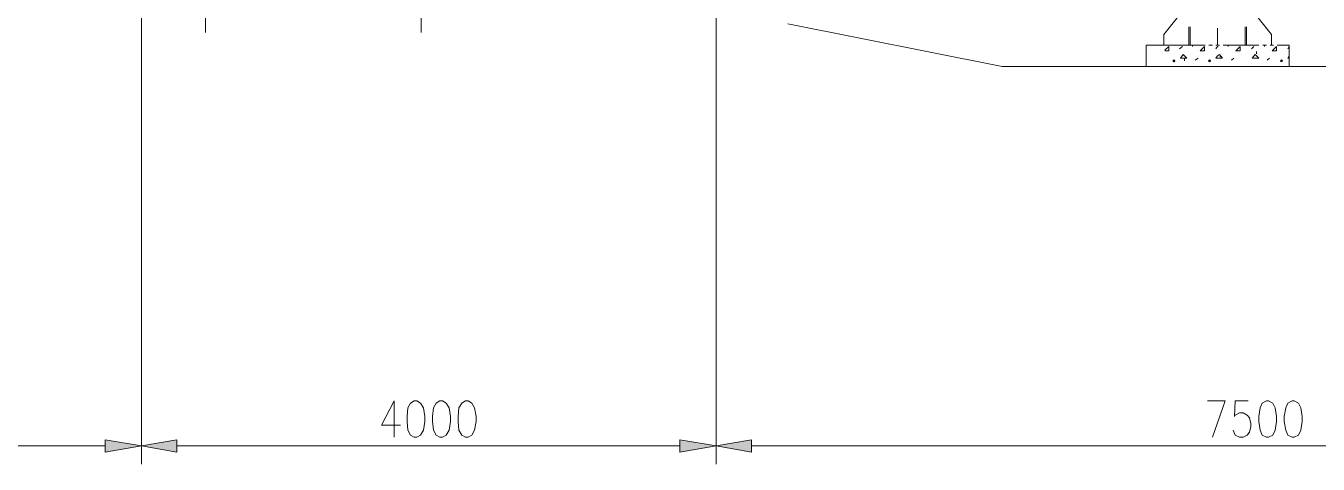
# Model space of a CAD drawing. Header units: millimetres. Extents: x 29 to 95071, y 20 to 67221.
# Drawn here: x 21604 to 30599, y 23583 to 26638 of the extents above; entities that cross this region are included whole.
import ezdxf

# ---------------------------------------------------------------- set-up
doc = ezdxf.new("R2010")
doc.units = ezdxf.units.MM

msp = doc.modelspace()

# ---------------------------------------------------------------- hatches: boundary and pattern name
h = msp.add_hatch(color=7)
h.dxf.hatch_style = 2
h.paths.add_polyline_path([(29594.9, 26383.6), (29587.9, 26386.5), (29585, 26393.5), (29587.9, 26400.5), (29594.9, 26403.4), (29601.9, 26400.5), (29604.8, 26393.5), (29601.9, 26386.5)])
h = msp.add_hatch(color=7)
h.dxf.hatch_style = 2
h.paths.add_polyline_path([(29842.7, 26383.6), (29835.7, 26386.5), (29832.8, 26393.5), (29835.7, 26400.5), (29842.7, 26403.4), (29849.7, 26400.5), (29852.6, 26393.5), (29849.7, 26386.5)])
h = msp.add_hatch(color=7)
h.dxf.hatch_style = 2
h.paths.add_polyline_path([(30343.3, 26383.6), (30336.3, 26386.5), (30333.4, 26393.5), (30336.3, 26400.5), (30343.3, 26403.4), (30350.3, 26400.5), (30353.2, 26393.5), (30350.3, 26386.5)])
h = msp.add_hatch(color=7)
h.dxf.hatch_style = 2
h.paths.add_polyline_path([(22155.1, 23751.7), (22155.1, 23667.4), (22407.9, 23712)])
h = msp.add_hatch(color=7)
h.dxf.hatch_style = 2
h.paths.add_polyline_path([(22655.7, 23751.7), (22655.7, 23667.4), (22407.9, 23712)])
h = msp.add_hatch(color=7)
h.dxf.hatch_style = 2
h.paths.add_polyline_path([(26155, 23751.7), (26155, 23667.4), (26407.8, 23712)])
h = msp.add_hatch(color=7)
h.dxf.hatch_style = 2
h.paths.add_polyline_path([(26655.6, 23751.7), (26655.6, 23667.4), (26407.8, 23712)])

# ---------------------------------------------------------------- linework, layer by layer
at = {"color": 7, "lineweight": 0}
for points in [[(22407.9, 28192.7), (22407.9, 23583.2)], [(26407.8, 27974.7), (26407.8, 23583.2)], [(22407.9, 27940), (22407.9, 23583.2)], [(22854, 26899.1), (22854, 26591.8)], [(22854, 26899.1), (22854, 26591.8)], [(24355.8, 26899.1), (24355.8, 26591.8)], [(24355.8, 26899.1), (24355.8, 26591.8)], [(29525.5, 26502.6), (29525.5, 26576.9), (29664.3, 26750.4)], [(30273.9, 26576.9), (30135.1, 26750.4)], [(26908.4, 26651.3), (28400.3, 26353.9)], [(29699, 26631.4), (29699, 26502.6)], [(29708.9, 26631.4), (29708.9, 26502.6)], [(30090.5, 26631.4), (30090.5, 26502.6)], [(30100.4, 26631.4), (30100.4, 26502.6)], [(26407.8, 26586.8), (26407.8, 23583.2)], [(29897.2, 26621.5), (29897.2, 26502.6)], [(30273.9, 26507.5), (30273.9, 26552.1), (30273.9, 26576.9)], [(30273.9, 26547.2), (30273.9, 26502.6)], [(29560.2, 26502.6), (29401.6, 26502.6), (29485.8, 26502.6)], [(29401.6, 26502.6), (29401.6, 26353.9)], [(29510.6, 26502.6), (29535.4, 26502.6)], [(29530.4, 26467.9), (29560.2, 26492.7)], [(29560.2, 26462.9), (29530.4, 26462.9)], [(29560.2, 26502.6), (29585, 26502.6)], [(29560.2, 26462.9), (29560.2, 26492.7)], [(29609.7, 26502.6), (29585, 26502.6)], [(29609.7, 26502.6), (29699, 26502.6)], [(29634.5, 26477.8), (29654.4, 26492.7)], [(29664.3, 26502.6), (29639.5, 26502.6)], [(29813, 26502.6), (29689, 26502.6)], [(29723.7, 26492.7), (29723.7, 26497.6)], [(29778.3, 26462.9), (29808, 26492.7)], [(29808, 26462.9), (29778.3, 26462.9)], [(29808, 26462.9), (29808, 26492.7)], [(29862.5, 26502.6), (29837.7, 26502.6)], [(29912.1, 26502.6), (29887.3, 26502.6)], [(29887.3, 26477.8), (29897.2, 26492.7), (29902.2, 26492.7)], [(30100.4, 26502.6), (29936.9, 26502.6)], [(29971.6, 26492.7), (29971.6, 26497.6)], [(30026.1, 26462.9), (30055.8, 26492.7)], [(30055.8, 26462.9), (30026.1, 26462.9)], [(30055.8, 26462.9), (30055.8, 26492.7)], [(30184.7, 26502.6), (30100.4, 26502.6)], [(30135.1, 26477.8), (30150, 26492.7)], [(30169.8, 26443.1), (30169.8, 26458)], [(30239.2, 26502.6), (30214.4, 26502.6)], [(30224.4, 26492.7), (30224.4, 26497.6)], [(30288.8, 26502.6), (30264, 26502.6)], [(30278.9, 26462.9), (30308.6, 26492.7)], [(30308.6, 26462.9), (30278.9, 26462.9)], [(30308.6, 26462.9), (30308.6, 26492.7)], [(30397.8, 26502.6), (30313.6, 26502.6)], [(30387.9, 26477.8), (30397.8, 26492.7)], [(30397.8, 26502.6), (30397.8, 26353.9)], [(29639.5, 26413.3), (29659.3, 26438.1)], [(29684.1, 26413.3), (29639.5, 26413.3)], [(29684.1, 26413.3), (29659.3, 26438.1)], [(29669.2, 26393.5), (29669.2, 26408.4)], [(29743.6, 26398.5), (29763.4, 26413.3)], [(29887.3, 26413.3), (29897.2, 26428.2), (29912.1, 26438.1)], [(29931.9, 26413.3), (29897.2, 26413.3), (29887.3, 26413.3)], [(29931.9, 26413.3), (29912.1, 26438.1)], [(29917, 26418.3), (29917, 26433.2)], [(29996.4, 26398.5), (30011.2, 26413.3)], [(30140.1, 26413.3), (30159.9, 26438.1)], [(30184.7, 26413.3), (30140.1, 26413.3)], [(30184.7, 26413.3), (30159.9, 26438.1)], [(30244.2, 26398.5), (30259.1, 26413.3)], [(30387.9, 26413.3), (30397.8, 26428.2)], [(30397.8, 26413.3), (30387.9, 26413.3)], [(28400.3, 26353.9), (39017.3, 26353.9)], [(24167.5, 23771.5), (24167.5, 24024.3), (24078.2, 23855.8), (24212.1, 23855.8)], [(29827.8, 24024.3), (29951.7, 24024.3), (29862.5, 23771.5)], [(30110.4, 24024.3), (30021.1, 24024.3), (30016.2, 23915.2), (30021.1, 23925.2), (30050.9, 23940), (30075.7, 23940), (30105.4, 23925.2), (30120.3, 23905.3), (30130.2, 23865.7), (30130.2, 23845.9), (30120.3, 23806.2), (30105.4, 23786.4), (30075.7, 23771.5), (30050.9, 23771.5), (30021.1, 23786.4), (30016.2, 23796.3), (30006.3, 23821.1)], [(16653.3, 23712), (22155.1, 23712)], [(22655.7, 23712), (26155, 23712)], [(26655.6, 23712), (33659.2, 23712)]]:
    msp.add_lwpolyline(points, dxfattribs=at)
for points in [[(24306.2, 24024.3), (24281.5, 24009.4), (24261.6, 23974.7), (24256.7, 23915.2), (24256.7, 23880.6), (24261.6, 23821.1), (24281.5, 23786.4), (24306.2, 23771.5), (24326.1, 23771.5), (24350.9, 23786.4), (24370.7, 23821.1), (24380.6, 23880.6), (24380.6, 23915.2), (24370.7, 23974.7), (24350.9, 24009.4), (24326.1, 24024.3)], [(24484.7, 24024.3), (24459.9, 24009.4), (24440.1, 23974.7), (24435.1, 23915.2), (24435.1, 23880.6), (24440.1, 23821.1), (24459.9, 23786.4), (24484.7, 23771.5), (24504.5, 23771.5), (24529.3, 23786.4), (24549.1, 23821.1), (24559, 23880.6), (24559, 23915.2), (24549.1, 23974.7), (24529.3, 24009.4), (24504.5, 24024.3)], [(24663.1, 24024.3), (24638.3, 24009.4), (24618.5, 23974.7), (24613.5, 23915.2), (24613.5, 23880.6), (24618.5, 23821.1), (24638.3, 23786.4), (24663.1, 23771.5), (24682.9, 23771.5), (24707.7, 23786.4), (24727.5, 23821.1), (24737.5, 23880.6), (24737.5, 23915.2), (24727.5, 23974.7), (24707.7, 24009.4), (24682.9, 24024.3)], [(30239.2, 24024.3), (30209.5, 24009.4), (30194.6, 23974.7), (30184.7, 23915.2), (30184.7, 23880.6), (30194.6, 23821.1), (30209.5, 23786.4), (30239.2, 23771.5), (30254.1, 23771.5), (30283.8, 23786.4), (30298.7, 23821.1), (30308.6, 23880.6), (30308.6, 23915.2), (30298.7, 23974.7), (30283.8, 24009.4), (30254.1, 24024.3)], [(30417.7, 24024.3), (30387.9, 24009.4), (30373.1, 23974.7), (30363.1, 23915.2), (30363.1, 23880.6), (30373.1, 23821.1), (30387.9, 23786.4), (30417.7, 23771.5), (30432.5, 23771.5), (30462.3, 23786.4), (30477.1, 23821.1), (30487.1, 23880.6), (30487.1, 23915.2), (30477.1, 23974.7), (30462.3, 24009.4), (30432.5, 24024.3)], [(22155.1, 23751.7), (22155.1, 23667.4), (22407.9, 23712)], [(22655.7, 23751.7), (22655.7, 23667.4), (22407.9, 23712)], [(26155, 23751.7), (26155, 23667.4), (26407.8, 23712)], [(26655.6, 23751.7), (26655.6, 23667.4), (26407.8, 23712)]]:
    msp.add_lwpolyline(points, close=True, dxfattribs=at)

doc.saveas('drawing.dxf')
